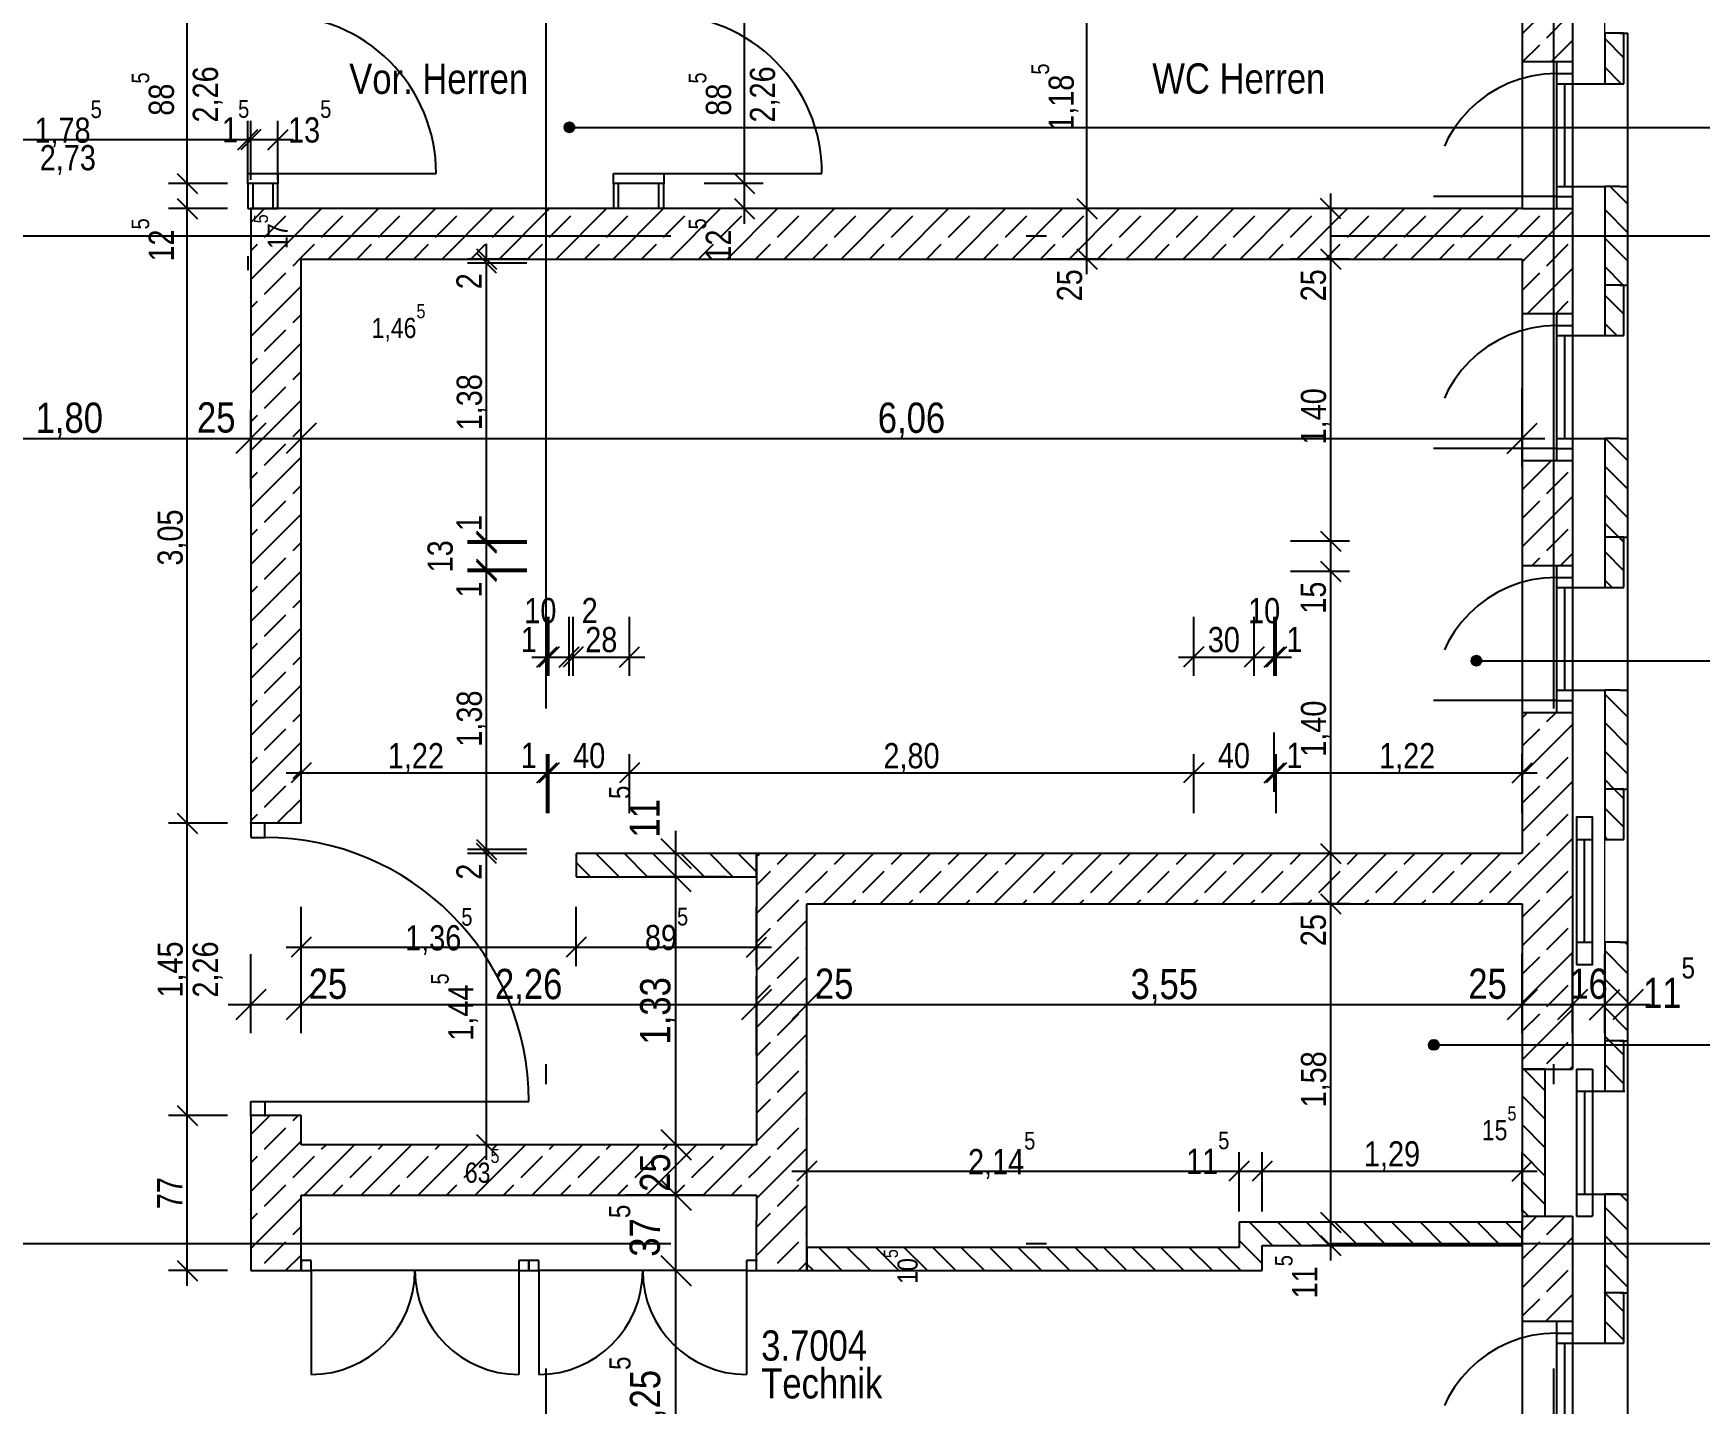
# Model space of a CAD drawing. Extents: x 0.1 to 69.2, y -3.1 to 71.7.
# Drawn here: x 47.27 to 55.54, y 18.23 to 25.03 of the extents above; entities that cross this region are included whole.
import ezdxf

# ---------------------------------------------------------------- set-up
doc = ezdxf.new("R2010")
doc.units = 0
doc.header["$MEASUREMENT"] = 0
for name, pattern in [('Punktlinie_ eng', [0.001764, 0, -0.001764]), ('Strichlinie oben', [0.0012, 0.0007, -0.0005]), ('Strichlinie_ kurz', [0.0023, 0.0015, -0.0008]), ('Strichpunktlinie', [0.006703, 0.003528, -0.001764, 0, -0.001411])]:
    doc.linetypes.add(name, pattern=pattern)
for name, color, linetype in [('A11 Achsen.A', 7, 'Continuous'), ('A27 Unterzug.TK', 7, 'Continuous'), ('A33 Beton Schnitt.TK', 7, 'Continuous'), ('A35 Mauer Schnitt.TK', 7, 'Continuous'), ('A35 Mauer Schnitt_Versatzstein.TK', 7, 'Continuous'), ('A43 Leichte Trennwand.NK', 7, 'Continuous'), ('A48 Fenster.TU', 7, 'Continuous'), ('A71 Bem100.TX', 7, 'Continuous'), ('A74 Raumstempel.TX', 7, 'Continuous')]:
    doc.layers.add(name, color=color, linetype=linetype)
doc.styles.add('ERSTELLTER_STIL_1', font='ARIALN.TTF')
pattern_1 = [(135, (-18.97232, -5.88776), (0.07071068, 0.07071068), [])]
pattern_2 = [(45, (-18.97232, -5.88776), (-0.14142136, 0.14142136), []), (45, (-19.04303, -5.81705), (-0.14142136, 0.14142136), [0.15, -0.05])]

msp = doc.modelspace()

# ---------------------------------------------------------------- hatches: boundary and pattern name
at = {"layer": 'A33 Beton Schnitt.TK', "linetype": 'Continuous', "ltscale": 1000}
h = msp.add_hatch(dxfattribs=at)
h.set_pattern_fill('BETON__STAHLBETON_0003', color=256, scale=100, style=0, pattern_type=2)
h.set_pattern_definition(pattern_2)
h.paths.add_polyline_path([(54.6566, 24.8945), (54.8266, 24.8945), (54.9066, 24.8945), (54.9066, 25.4145), (54.8266, 25.4145), (54.6566, 25.4145)], flags=0)
h = msp.add_hatch(dxfattribs=at)
h.set_pattern_fill('BETON__STAHLBETON_0003', color=256, scale=100, style=0, pattern_type=2)
h.set_pattern_definition(pattern_2)
h.paths.add_polyline_path([(48.5966, 23.9145), (48.3466, 24.1645), (48.3466, 21.1145), (48.4166, 21.1145), (48.5966, 21.1145)], flags=0)
h = msp.add_hatch(dxfattribs=at)
h.set_pattern_fill('BETON__STAHLBETON_0003', color=256, scale=100, style=0, pattern_type=2)
h.set_pattern_definition(pattern_2)
h.paths.add_polyline_path([(48.5966, 23.9145), (54.6566, 23.9145), (54.6566, 24.1645), (48.3466, 24.1645)], flags=0)
h = msp.add_hatch(dxfattribs=at)
h.set_pattern_fill('BETON__STAHLBETON_0003', color=256, scale=100, style=0, pattern_type=2)
h.set_pattern_definition(pattern_2)
h.paths.add_polyline_path([(54.6566, 23.6445), (54.8266, 23.6445), (54.9066, 23.6445), (54.9066, 24.1645), (54.8266, 24.1645), (54.6566, 24.1645)], flags=0)
h = msp.add_hatch(dxfattribs=at)
h.set_pattern_fill('BETON__STAHLBETON_0003', color=256, scale=100, style=0, pattern_type=2)
h.set_pattern_definition(pattern_2)
h.paths.add_polyline_path([(54.6566, 22.3945), (54.8266, 22.3945), (54.9066, 22.3945), (54.9066, 22.9145), (54.8266, 22.9145), (54.6566, 22.9145)], flags=0)
h = msp.add_hatch(dxfattribs=at)
h.set_pattern_fill('BETON__STAHLBETON_0003', color=256, scale=100, style=0, pattern_type=2)
h.set_pattern_definition(pattern_2)
h.paths.add_polyline_path([(54.6566, 21.6645), (54.6566, 19.8945), (54.9066, 19.8945), (54.9066, 21.6645), (54.8266, 21.6645)], flags=0)
h = msp.add_hatch(dxfattribs=at)
h.set_pattern_fill('BETON__STAHLBETON_0003', color=256, scale=100, style=0, pattern_type=2)
h.set_pattern_definition(pattern_2)
h.paths.add_polyline_path([(51.1066, 20.7145), (54.6566, 20.7145), (54.6566, 20.9645), (50.8566, 20.9645)], flags=0)
h = msp.add_hatch(dxfattribs=at)
h.set_pattern_fill('BETON__STAHLBETON_0003', color=256, scale=100, style=0, pattern_type=2)
h.set_pattern_definition(pattern_2)
h.paths.add_polyline_path([(50.8566, 20.9645), (50.8566, 19.1445), (51.1066, 18.8945), (51.1066, 20.7145)], flags=0)
h = msp.add_hatch(dxfattribs=at)
h.set_pattern_fill('MW_HLZ_0003', color=256, scale=100, style=0, pattern_type=2)
h.set_pattern_definition(pattern_1)
h.paths.add_polyline_path([(54.7716, 19.1645), (54.7716, 19.8945), (54.6566, 19.8945), (54.6566, 19.1645)], flags=0)
h = msp.add_hatch(dxfattribs=at)
h.set_pattern_fill('BETON__STAHLBETON_0003', color=256, scale=100, style=0, pattern_type=2)
h.set_pattern_definition(pattern_2)
h.paths.add_polyline_path([(48.3466, 18.8945), (48.5966, 19.1445), (48.5966, 19.6645), (48.4166, 19.6645), (48.3466, 19.6645)], flags=0)
h = msp.add_hatch(dxfattribs=at)
h.set_pattern_fill('BETON__STAHLBETON_0003', color=256, scale=100, style=0, pattern_type=2)
h.set_pattern_definition(pattern_2)
h.paths.add_polyline_path([(48.5966, 19.2695), (50.8566, 19.2695), (50.8566, 19.5195), (48.5966, 19.5195)], flags=0)
h = msp.add_hatch(dxfattribs=at)
h.set_pattern_fill('BETON__STAHLBETON_0003', color=256, scale=100, style=0, pattern_type=2)
h.set_pattern_definition(pattern_2)
h.paths.add_polyline_path([(48.3466, 18.8945), (48.5966, 18.8945), (48.5966, 18.9445), (48.5966, 19.1445)], flags=0)
h = msp.add_hatch(dxfattribs=at)
h.set_pattern_fill('BETON__STAHLBETON_0003', color=256, scale=100, style=0, pattern_type=2)
h.set_pattern_definition(pattern_2)
h.paths.add_polyline_path([(50.8566, 19.1445), (50.8566, 18.9445), (50.8566, 18.8945), (51.1066, 18.8945)], flags=0)
h = msp.add_hatch(dxfattribs=at)
h.set_pattern_fill('MW_HLZ_0003', color=256, scale=100, style=0, pattern_type=2)
h.set_pattern_definition(pattern_1)
h.paths.add_polyline_path([(54.6566, 19.1345), (53.2516, 19.1345), (53.2516, 19.0195), (54.6566, 19.0195)], flags=0)
h = msp.add_hatch(dxfattribs=at)
h.set_pattern_fill('BETON__STAHLBETON_0003', color=256, scale=100, style=0, pattern_type=2)
h.set_pattern_definition(pattern_2)
h.paths.add_polyline_path([(54.6566, 18.6445), (54.8266, 18.6445), (54.9066, 18.6445), (54.9066, 19.1645), (54.6566, 19.1645)], flags=0)
h = msp.add_hatch(dxfattribs=at)
h.set_pattern_fill('MW_HLZ_0003', color=256, scale=100, style=0, pattern_type=2)
h.set_pattern_definition(pattern_1)
h.paths.add_polyline_path([(53.2516, 19.0095), (51.1066, 19.0095), (51.1066, 18.8945), (53.3666, 18.8945)], flags=0)
h = msp.add_hatch(dxfattribs=at)
h.set_pattern_fill('MW_HLZ_0003', color=256, scale=100, style=0, pattern_type=2)
h.set_pattern_definition(pattern_1)
h.paths.add_polyline_path([(53.2516, 19.0195), (53.2516, 19.0095), (53.3666, 18.8945), (53.3666, 19.0195)], flags=0)
at = {"layer": 'A35 Mauer Schnitt.TK', "linetype": 'Continuous', "ltscale": 1000}
h = msp.add_hatch(dxfattribs=at)
h.set_pattern_fill('MW_HLZ_0003', color=256, scale=100, style=0, pattern_type=2)
h.set_pattern_definition(pattern_1)
h.paths.add_polyline_path([(55.1816, 24.2745), (55.0666, 24.2745), (55.0666, 23.7845), (55.1816, 23.7845)], flags=0)
h = msp.add_hatch(dxfattribs=at)
h.set_pattern_fill('MW_HLZ_0003', color=256, scale=100, style=0, pattern_type=2)
h.set_pattern_definition(pattern_1)
h.paths.add_polyline_path([(55.1816, 23.0245), (55.0666, 23.0245), (55.0666, 22.5345), (55.1816, 22.5345)], flags=0)
h = msp.add_hatch(dxfattribs=at)
h.set_pattern_fill('MW_HLZ_0003', color=256, scale=100, style=0, pattern_type=2)
h.set_pattern_definition(pattern_1)
h.paths.add_polyline_path([(55.1816, 21.7745), (55.0666, 21.7745), (55.0666, 21.2845), (55.1816, 21.2845)], flags=0)
h = msp.add_hatch(dxfattribs=at)
h.set_pattern_fill('MW_HLZ_0003', color=256, scale=100, style=0, pattern_type=2)
h.set_pattern_definition(pattern_1)
h.paths.add_polyline_path([(50.8566, 20.9645), (49.9616, 20.9645), (49.9616, 20.8495), (50.8566, 20.8495)], flags=0)
h = msp.add_hatch(dxfattribs=at)
h.set_pattern_fill('MW_HLZ_0003', color=256, scale=100, style=0, pattern_type=2)
h.set_pattern_definition(pattern_1)
h.paths.add_polyline_path([(55.1816, 20.5245), (55.0666, 20.5245), (55.0666, 20.0345), (55.1816, 20.0345)], flags=0)
h = msp.add_hatch(dxfattribs=at)
h.set_pattern_fill('MW_HLZ_0003', color=256, scale=100, style=0, pattern_type=2)
h.set_pattern_definition(pattern_1)
h.paths.add_polyline_path([(55.1816, 19.2745), (55.0666, 19.2745), (55.0666, 18.7845), (55.1816, 18.7845)], flags=0)
at = {"layer": 'A35 Mauer Schnitt_Versatzstein.TK', "linetype": 'Continuous', "ltscale": 1000}
h = msp.add_hatch(dxfattribs=at)
h.set_pattern_fill('MW_HLZ_0003', color=256, scale=100, style=0, pattern_type=2)
h.set_pattern_definition(pattern_1)
h.paths.add_polyline_path([(55.1616, 24.7845), (55.1616, 25.0345), (55.0666, 25.0345), (55.0666, 24.7845)], flags=0)
h = msp.add_hatch(dxfattribs=at)
h.set_pattern_fill('MW_HLZ_0003', color=256, scale=100, style=0, pattern_type=2)
h.set_pattern_definition(pattern_1)
h.paths.add_polyline_path([(55.1616, 23.5345), (55.1616, 23.7845), (55.0666, 23.7845), (55.0666, 23.5345)], flags=0)
h = msp.add_hatch(dxfattribs=at)
h.set_pattern_fill('MW_HLZ_0003', color=256, scale=100, style=0, pattern_type=2)
h.set_pattern_definition(pattern_1)
h.paths.add_polyline_path([(55.1616, 22.2845), (55.1616, 22.5345), (55.0666, 22.5345), (55.0666, 22.2845)], flags=0)
h = msp.add_hatch(dxfattribs=at)
h.set_pattern_fill('MW_HLZ_0003', color=256, scale=100, style=0, pattern_type=2)
h.set_pattern_definition(pattern_1)
h.paths.add_polyline_path([(55.1616, 21.0345), (55.1616, 21.2845), (55.0666, 21.2845), (55.0666, 21.0345)], flags=0)
h = msp.add_hatch(dxfattribs=at)
h.set_pattern_fill('MW_HLZ_0003', color=256, scale=100, style=0, pattern_type=2)
h.set_pattern_definition(pattern_1)
h.paths.add_polyline_path([(55.1616, 19.7845), (55.1616, 20.0345), (55.0666, 20.0345), (55.0666, 19.7845)], flags=0)
h = msp.add_hatch(dxfattribs=at)
h.set_pattern_fill('MW_HLZ_0003', color=256, scale=100, style=0, pattern_type=2)
h.set_pattern_definition(pattern_1)
h.paths.add_polyline_path([(55.1616, 18.5345), (55.1616, 18.7845), (55.0666, 18.7845), (55.0666, 18.5345)], flags=0)
at = {"layer": 'A74 Raumstempel.TX', "linetype": 'Continuous'}
for points in [[(49.953, 24.5679), (49.9511, 24.5775), (49.9457, 24.5856), (49.9376, 24.591), (49.928, 24.5929), (49.9184, 24.591), (49.9103, 24.5856), (49.9049, 24.5775), (49.903, 24.5679), (49.9049, 24.5583), (49.9103, 24.5502), (49.9184, 24.5448), (49.928, 24.5429), (49.9376, 24.5448), (49.9457, 24.5502), (49.9511, 24.5583)], [(54.4546, 21.9214), (54.4527, 21.931), (54.4473, 21.9391), (54.4392, 21.9445), (54.4296, 21.9464), (54.42, 21.9445), (54.4119, 21.9391), (54.4065, 21.931), (54.4046, 21.9214), (54.4065, 21.9119), (54.4119, 21.9038), (54.42, 21.8983), (54.4296, 21.8964), (54.4392, 21.8983), (54.4473, 21.9038), (54.4527, 21.9119)], [(54.2436, 20.0145), (54.2417, 20.0241), (54.2363, 20.0322), (54.2282, 20.0376), (54.2186, 20.0395), (54.2091, 20.0376), (54.201, 20.0322), (54.1956, 20.0241), (54.1936, 20.0145), (54.1956, 20.005), (54.201, 19.9969), (54.2091, 19.9914), (54.2186, 19.9895), (54.2282, 19.9914), (54.2363, 19.9969), (54.2417, 20.005)]]:
    msp.add_hatch(color=256, dxfattribs=at).paths.add_polyline_path(points, flags=0)

# ---------------------------------------------------------------- linework, layer by layer
at = {"layer": 'A11 Achsen.A', "linetype": 'Strichpunktlinie', "ltscale": 1000}
for p, q in [((49.8116, 66.0295), (49.8116, -2.3405)), ((54.8116, 66.0295), (54.8116, -2.3405)), ((19.6916, 24.0295), (61.1816, 24.0295)), ((19.6916, 19.0295), (61.1816, 19.0295))]:
    msp.add_line(p, q, dxfattribs=at)
at = {"layer": 'A27 Unterzug.TK', "linetype": 'Continuous', "ltscale": 1000}
for p, q in [((54.6566, 24.8945), (54.8266, 24.8945)), ((54.8266, 24.8945), (54.9066, 24.8945)), ((48.3566, 24.2895), (48.3316, 24.2895)), ((48.4566, 24.2895), (48.3566, 24.2895)), ((48.4816, 24.2895), (48.4566, 24.2895)), ((50.1716, 24.2895), (50.1466, 24.2895)), ((50.3716, 24.2895), (50.1716, 24.2895)), ((50.3966, 24.2895), (50.3716, 24.2895)), ((54.6566, 24.1645), (54.8266, 24.1645)), ((54.8266, 24.1645), (54.9066, 24.1645)), ((48.3316, 23.9295), (48.3316, 23.8595)), ((54.6566, 23.6445), (54.8266, 23.6445)), ((54.8266, 23.6445), (54.9066, 23.6445)), ((54.6566, 22.9145), (54.8266, 22.9145)), ((54.8266, 22.9145), (54.9066, 22.9145)), ((54.6566, 22.3945), (54.8266, 22.3945)), ((54.8266, 22.3945), (54.9066, 22.3945)), ((54.6566, 21.6645), (54.8266, 21.6645)), ((54.8266, 21.6645), (54.9066, 21.6645)), ((48.4166, 21.1145), (48.3466, 21.1145)), ((48.5966, 21.1145), (48.4166, 21.1145)), ((54.6566, 19.8945), (54.9066, 19.8945)), ((48.4166, 19.6645), (48.3466, 19.6645)), ((48.5966, 19.6645), (48.4166, 19.6645)), ((48.5966, 18.9445), (48.5966, 19.1445)), ((50.8566, 18.9445), (50.8566, 19.1445)), ((54.6566, 19.1645), (54.9066, 19.1645)), ((48.5966, 18.8945), (48.5966, 18.9445)), ((50.8566, 18.8945), (50.8566, 18.9445)), ((54.6566, 18.6445), (54.8266, 18.6445)), ((54.8266, 18.6445), (54.9066, 18.6445))]:
    msp.add_line(p, q, dxfattribs=at)
at = {"layer": 'A33 Beton Schnitt.TK', "linetype": 'Continuous', "ltscale": 1000}
for p, q in [((54.9066, 25.4145), (54.9066, 24.8945)), ((54.6566, 24.8945), (54.6566, 24.1645)), ((54.8266, 24.8945), (54.9066, 24.8945)), ((54.8266, 24.8945), (54.9066, 24.8945)), ((54.8266, 24.8945), (54.8266, 24.1645)), ((54.8266, 24.8945), (54.9066, 24.8945)), ((54.9066, 24.8945), (54.9066, 24.1645)), ((54.8266, 24.7845), (54.9066, 24.7845)), ((54.8666, 24.7845), (54.8666, 24.2745)), ((54.9066, 24.7845), (55.0666, 24.7845)), ((54.8266, 24.2745), (54.9066, 24.2745)), ((54.9066, 24.2745), (55.0666, 24.2745)), ((54.8266, 24.1645), (54.9066, 24.1645)), ((54.8266, 24.1645), (54.9066, 24.1645)), ((54.8266, 24.1645), (54.9066, 24.1645)), ((54.9066, 24.1645), (54.9066, 23.6445)), ((54.6566, 23.6445), (54.6566, 22.9145)), ((54.8266, 23.6445), (54.9066, 23.6445)), ((54.8266, 23.6445), (54.9066, 23.6445)), ((54.8266, 23.6445), (54.8266, 22.9145)), ((54.8266, 23.6445), (54.9066, 23.6445)), ((54.9066, 23.6445), (54.9066, 22.9145)), ((54.8266, 23.5345), (54.9066, 23.5345)), ((54.8666, 23.5345), (54.8666, 23.0245)), ((54.9066, 23.5345), (55.0666, 23.5345)), ((54.8266, 23.0245), (54.9066, 23.0245)), ((54.9066, 23.0245), (55.0666, 23.0245)), ((54.8266, 22.9145), (54.9066, 22.9145)), ((54.8266, 22.9145), (54.9066, 22.9145)), ((54.8266, 22.9145), (54.9066, 22.9145)), ((54.9066, 22.9145), (54.9066, 22.3945)), ((54.6566, 22.3945), (54.6566, 21.6645)), ((54.8266, 22.3945), (54.9066, 22.3945)), ((54.8266, 22.3945), (54.9066, 22.3945)), ((54.8266, 22.3945), (54.8266, 21.6645)), ((54.8266, 22.3945), (54.9066, 22.3945)), ((54.9066, 22.3945), (54.9066, 21.6645)), ((54.8266, 22.2845), (54.9066, 22.2845)), ((54.8666, 22.2845), (54.8666, 21.7745)), ((54.9066, 22.2845), (55.0666, 22.2845)), ((54.8266, 21.7745), (54.9066, 21.7745)), ((54.9066, 21.7745), (55.0666, 21.7745)), ((54.8266, 21.6645), (54.9066, 21.6645)), ((54.8266, 21.6645), (54.9066, 21.6645)), ((54.8266, 21.6645), (54.9066, 21.6645)), ((54.9066, 21.6645), (54.9066, 19.8945)), ((48.3466, 21.1145), (48.3466, 21.0445)), ((48.4166, 21.1145), (48.3466, 21.1145)), ((48.4166, 21.1145), (48.3466, 21.1145)), ((48.4166, 21.0445), (48.4166, 21.1145)), ((48.3466, 21.0445), (48.4166, 21.0445)), ((54.6566, 19.8945), (54.6566, 19.1645)), ((54.9266, 19.8945), (55.0066, 19.8945)), ((54.9266, 19.8945), (55.0066, 19.8945)), ((54.9266, 19.8945), (54.9266, 19.1645)), ((55.0066, 19.8945), (55.0066, 19.1645)), ((54.9266, 19.7845), (55.0066, 19.7845)), ((54.9666, 19.7845), (54.9666, 19.2745)), ((55.0066, 19.7845), (55.1666, 19.7845)), ((48.3466, 19.6645), (48.3466, 19.7345)), ((48.3466, 19.7345), (48.4166, 19.7345)), ((48.4166, 19.7345), (49.7266, 19.7345)), ((48.4166, 19.7345), (48.4166, 19.6645)), ((48.4166, 19.6645), (48.3466, 19.6645)), ((48.4166, 19.6645), (48.3466, 19.6645)), ((54.9266, 19.2745), (55.0066, 19.2745)), ((55.0066, 19.2745), (55.1666, 19.2745)), ((54.9066, 19.1645), (54.9066, 18.6445)), ((54.9266, 19.1645), (55.0066, 19.1645)), ((54.9266, 19.1645), (55.0066, 19.1645)), ((48.5966, 18.8945), (48.5966, 18.9445)), ((49.7266, 18.8945), (49.7266, 18.9445)), ((49.7266, 18.8945), (49.7266, 18.9445)), ((50.8566, 18.8945), (50.8566, 18.9445)), ((49.6766, 18.8945), (48.6466, 18.8945)), ((50.8066, 18.8945), (49.7766, 18.8945)), ((54.6566, 18.6445), (54.6566, 17.9145)), ((54.8266, 18.6445), (54.9066, 18.6445)), ((54.8266, 18.6445), (54.9066, 18.6445)), ((54.8266, 18.6445), (54.8266, 17.9145)), ((54.8266, 18.6445), (54.9066, 18.6445)), ((54.9066, 18.6445), (54.9066, 17.9145)), ((54.8266, 18.5345), (54.9066, 18.5345)), ((54.8666, 18.5345), (54.8666, 18.0245)), ((54.9066, 18.5345), (55.0666, 18.5345))]:
    msp.add_line(p, q, dxfattribs=at)
at = {"layer": 'A33 Beton Schnitt.TK', "linetype": 'Strichlinie_ kurz', "ltscale": 1000}
for p, q in [((48.6466, 18.9445), (48.5966, 18.9445)), ((48.5966, 18.9445), (48.5966, 18.8945)), ((48.6466, 18.8945), (48.6466, 18.9445)), ((49.7266, 18.9445), (49.6766, 18.9445)), ((49.6766, 18.9445), (49.6766, 18.8945)), ((49.7266, 18.8945), (49.7266, 18.9445)), ((49.7766, 18.9445), (49.7266, 18.9445)), ((49.7266, 18.9445), (49.7266, 18.8945)), ((49.7766, 18.8945), (49.7766, 18.9445)), ((50.8566, 18.9445), (50.8066, 18.9445)), ((50.8066, 18.9445), (50.8066, 18.8945)), ((50.8566, 18.8945), (50.8566, 18.9445)), ((48.5966, 18.8945), (48.6466, 18.8945)), ((48.6466, 18.8945), (48.6466, 18.3795)), ((49.6766, 18.8945), (49.7266, 18.8945)), ((49.6766, 18.8945), (49.6766, 18.3795)), ((49.7266, 18.8945), (49.7766, 18.8945)), ((49.7766, 18.8945), (49.7766, 18.3795)), ((50.8066, 18.8945), (50.8566, 18.8945)), ((50.8066, 18.8945), (50.8066, 18.3795))]:
    msp.add_line(p, q, dxfattribs=at)
at = {"layer": 'A33 Beton Schnitt.TK', "linetype": 'Continuous', "ltscale": 1000, "flags": 128}
for points in [[(54.6566, 25.4145), (54.6566, 24.8945)], [(48.3466, 24.1645), (48.3466, 21.1145)], [(54.6566, 24.1645), (48.3466, 24.1645)], [(48.5966, 21.1145), (48.5966, 23.9145)], [(48.5966, 23.9145), (54.6566, 23.9145)], [(54.6566, 23.9145), (54.6566, 23.6445)], [(54.6566, 22.9145), (54.6566, 22.3945)], [(54.6566, 21.6645), (54.6566, 20.9645)], [(54.6566, 20.9645), (50.8566, 20.9645)], [(50.8566, 20.9645), (50.8566, 19.5195)], [(51.1066, 20.7145), (54.6566, 20.7145)], [(51.1066, 18.8945), (51.1066, 20.7145)], [(54.6566, 20.7145), (54.6566, 19.8945)], [(54.7716, 19.8945), (54.6566, 19.8945)], [(54.6566, 19.8945), (54.6566, 19.1645)], [(54.7716, 19.1645), (54.7716, 19.8945)], [(48.3466, 19.6645), (48.3466, 18.8945)], [(48.5966, 19.5195), (48.5966, 19.6645)], [(50.8566, 19.5195), (48.5966, 19.5195)], [(48.5966, 19.1445), (48.5966, 19.2695)], [(48.5966, 19.2695), (50.8566, 19.2695)], [(50.8566, 19.2695), (50.8566, 19.1445)], [(54.6566, 19.1345), (53.2516, 19.1345)], [(53.2516, 19.1345), (53.2516, 19.0195)], [(54.6566, 19.1645), (54.7716, 19.1645)], [(54.6566, 19.1645), (54.6566, 18.6445)], [(54.6566, 19.0195), (54.6566, 19.1345)], [(53.2516, 19.0095), (51.1066, 19.0095)], [(51.1066, 19.0095), (51.1066, 18.8945)], [(53.2516, 19.0195), (53.2516, 19.0095)], [(53.3666, 19.0195), (54.6566, 19.0195)], [(53.3666, 18.8945), (53.3666, 19.0195)], [(48.3466, 18.8945), (48.5966, 18.8945)], [(50.8566, 18.8945), (51.1066, 18.8945)], [(51.1066, 18.8945), (53.3666, 18.8945)]]:
    msp.add_lwpolyline(points, dxfattribs=at)
at = {"layer": 'A33 Beton Schnitt.TK', "linetype": 'Continuous', "lineweight": 0, "ltscale": 1000, "flags": 128}
for points in [[(55.0666, 24.8945), (55.0666, 25.4145)], [(55.0666, 23.6445), (55.0666, 24.1645)], [(55.0666, 22.3945), (55.0666, 22.9145)], [(55.0666, 19.8945), (55.0666, 21.6645)], [(55.0666, 18.6445), (55.0666, 19.1645)]]:
    msp.add_lwpolyline(points, dxfattribs=at)
at = {"layer": 'A33 Beton Schnitt.TK', "linetype": 'Continuous', "ltscale": 1000}
msp.add_arc((48.4166, 19.7345), 1.31, 0, 90, dxfattribs=at)
at = {"layer": 'A33 Beton Schnitt.TK', "linetype": 'Strichlinie_ kurz', "ltscale": 1000}
for centre, start, end in [((48.6466, 18.8945), 270, 0), ((49.6766, 18.8945), 180, 270), ((49.7766, 18.8945), 270, 0), ((50.8066, 18.8945), 180, 270)]:
    msp.add_arc(centre, 0.515, start, end, dxfattribs=at)
at = {"layer": 'A33 Beton Schnitt.TK', "linetype": 'Continuous', "ltscale": 1000}
for p in [(48.3466, 21.1145), (48.4166, 21.1145), (48.3466, 19.6645), (48.4166, 19.6645)]:
    msp.add_point(p, dxfattribs=at)
at = {"layer": 'A33 Beton Schnitt.TK', "linetype": 'Strichlinie_ kurz', "ltscale": 1000}
for p in [(48.5966, 18.9445), (49.7266, 18.9445), (49.7266, 18.9445), (50.8566, 18.9445), (48.5966, 18.8945), (49.7266, 18.8945), (49.7266, 18.8945), (50.8566, 18.8945)]:
    msp.add_point(p, dxfattribs=at)
at = {"layer": 'A35 Mauer Schnitt.TK', "linetype": 'Continuous', "ltscale": 1000}
for p, q in [((55.1416, 25.0345), (55.0666, 25.0345)), ((55.1416, 25.0345), (55.1816, 25.0345)), ((55.1816, 24.2745), (55.1816, 25.0345)), ((55.1416, 24.2745), (55.0666, 24.2745)), ((55.1416, 24.2745), (55.1816, 24.2745)), ((55.1416, 23.7845), (55.0666, 23.7845)), ((55.1416, 23.7845), (55.1816, 23.7845)), ((55.1816, 23.0245), (55.1816, 23.7845)), ((55.1416, 23.0245), (55.0666, 23.0245)), ((55.1416, 23.0245), (55.1816, 23.0245)), ((55.1416, 22.5345), (55.0666, 22.5345)), ((55.1416, 22.5345), (55.1816, 22.5345)), ((55.1816, 21.7745), (55.1816, 22.5345)), ((55.1416, 21.7745), (55.0666, 21.7745)), ((55.1416, 21.7745), (55.1816, 21.7745)), ((55.1416, 21.2845), (55.0666, 21.2845)), ((55.1416, 21.2845), (55.1816, 21.2845)), ((55.1816, 20.5245), (55.1816, 21.2845)), ((55.1416, 20.5245), (55.0666, 20.5245)), ((55.1416, 20.5245), (55.1816, 20.5245)), ((55.1416, 20.0345), (55.0666, 20.0345)), ((55.1416, 20.0345), (55.1816, 20.0345)), ((55.1816, 19.2745), (55.1816, 20.0345)), ((55.1416, 19.2745), (55.0666, 19.2745)), ((55.1416, 19.2745), (55.1816, 19.2745)), ((55.1416, 18.7845), (55.0666, 18.7845)), ((55.1416, 18.7845), (55.1816, 18.7845)), ((55.1816, 18.0245), (55.1816, 18.7845))]:
    msp.add_line(p, q, dxfattribs=at)
at = {"layer": 'A35 Mauer Schnitt.TK', "linetype": 'Continuous', "ltscale": 1000, "flags": 128}
for points in [[(55.0666, 24.2745), (55.0666, 23.7845)], [(55.1816, 23.7845), (55.1816, 24.2745)], [(55.0666, 23.0245), (55.0666, 22.5345)], [(55.1816, 22.5345), (55.1816, 23.0245)], [(55.0666, 21.7745), (55.0666, 21.2845)], [(55.1816, 21.2845), (55.1816, 21.7745)], [(50.8566, 20.9645), (49.9616, 20.9645)], [(49.9616, 20.9645), (49.9616, 20.8495)], [(50.8566, 20.8495), (50.8566, 20.9645)], [(49.9616, 20.8495), (50.8566, 20.8495)], [(55.0666, 20.5245), (55.0666, 20.0345)], [(55.1816, 20.0345), (55.1816, 20.5245)], [(55.0666, 19.2745), (55.0666, 18.7845)], [(55.1816, 18.7845), (55.1816, 19.2745)]]:
    msp.add_lwpolyline(points, dxfattribs=at)
at = {"layer": 'A35 Mauer Schnitt.TK', "linetype": 'Punktlinie_ eng', "ltscale": 1000, "flags": 128}
for points in [[(50.8566, 20.9645), (49.9616, 20.9645)], [(49.9616, 20.9645), (49.9616, 20.8495)], [(50.8566, 20.8495), (50.8566, 20.9645)], [(49.9616, 20.8495), (50.8566, 20.8495)]]:
    msp.add_lwpolyline(points, dxfattribs=at)
at = {"layer": 'A35 Mauer Schnitt_Versatzstein.TK', "linetype": 'Continuous', "ltscale": 1000, "flags": 128}
for points in [[(55.1616, 25.0345), (55.0666, 25.0345)], [(55.0666, 25.0345), (55.0666, 24.7845)], [(55.1616, 24.7845), (55.1616, 25.0345)], [(55.0666, 24.7845), (55.1616, 24.7845)], [(55.1616, 23.7845), (55.0666, 23.7845)], [(55.0666, 23.7845), (55.0666, 23.5345)], [(55.1616, 23.5345), (55.1616, 23.7845)], [(55.0666, 23.5345), (55.1616, 23.5345)], [(55.1616, 22.5345), (55.0666, 22.5345)], [(55.0666, 22.5345), (55.0666, 22.2845)], [(55.1616, 22.2845), (55.1616, 22.5345)], [(55.0666, 22.2845), (55.1616, 22.2845)], [(55.1616, 21.2845), (55.0666, 21.2845)], [(55.0666, 21.2845), (55.0666, 21.0345)], [(55.1616, 21.0345), (55.1616, 21.2845)], [(55.0666, 21.0345), (55.1616, 21.0345)], [(55.1616, 20.0345), (55.0666, 20.0345)], [(55.0666, 20.0345), (55.0666, 19.7845)], [(55.1616, 19.7845), (55.1616, 20.0345)], [(55.0666, 19.7845), (55.1616, 19.7845)], [(55.1616, 18.7845), (55.0666, 18.7845)], [(55.0666, 18.7845), (55.0666, 18.5345)], [(55.1616, 18.5345), (55.1616, 18.7845)], [(55.0666, 18.5345), (55.1616, 18.5345)]]:
    msp.add_lwpolyline(points, dxfattribs=at)
at = {"layer": 'A43 Leichte Trennwand.NK', "linetype": 'Continuous', "ltscale": 1000}
for p, q in [((48.3316, 24.2895), (48.3316, 24.3395)), ((48.3316, 24.3395), (48.4816, 24.3395)), ((48.4816, 24.3395), (49.2666, 24.3395)), ((48.4816, 24.3395), (48.4816, 24.2895)), ((50.1466, 24.2895), (50.1466, 24.3395)), ((50.1466, 24.3395), (50.3966, 24.3395)), ((50.3966, 24.3395), (51.1816, 24.3395)), ((50.3966, 24.3395), (50.3966, 24.2895)), ((48.4816, 24.2895), (48.3316, 24.2895)), ((48.3566, 24.2895), (48.3316, 24.2895)), ((48.3566, 24.2895), (48.3566, 24.1645)), ((48.4566, 24.2895), (48.3566, 24.2895)), ((48.4566, 24.2895), (48.4566, 24.1645)), ((48.4816, 24.2895), (48.4566, 24.2895)), ((50.3966, 24.2895), (50.1466, 24.2895)), ((50.1716, 24.2895), (50.1466, 24.2895)), ((50.1716, 24.1645), (50.1716, 24.2895)), ((50.3716, 24.2895), (50.1716, 24.2895)), ((50.3716, 24.1645), (50.3716, 24.2895)), ((50.3966, 24.2895), (50.3716, 24.2895))]:
    msp.add_line(p, q, dxfattribs=at)
at = {"layer": 'A43 Leichte Trennwand.NK', "linetype": 'Continuous', "ltscale": 1000, "flags": 128}
for points in [[(48.3316, 24.2895), (48.3316, 24.1645)], [(48.4816, 24.1645), (48.4816, 24.2895)], [(50.1466, 24.2895), (50.1466, 24.1645)], [(50.3966, 24.1645), (50.3966, 24.2895)], [(48.3316, 24.1645), (48.4816, 24.1645)], [(50.1716, 24.1645), (50.1466, 24.1645)], [(50.3716, 24.1645), (50.1716, 24.1645)], [(50.3966, 24.1645), (50.3716, 24.1645)]]:
    msp.add_lwpolyline(points, dxfattribs=at)
at = {"layer": 'A43 Leichte Trennwand.NK', "linetype": 'Continuous', "ltscale": 1000}
for centre, start, end in [((48.4816, 24.3395), 0.00015, 90.00015), ((50.3966, 24.3395), 0, 90)]:
    msp.add_arc(centre, 0.785, start, end, dxfattribs=at)
for p in [(48.3316, 24.2895), (48.4816, 24.2895), (50.1466, 24.2895), (50.3966, 24.2895)]:
    msp.add_point(p, dxfattribs=at)
at = {"layer": 'A48 Fenster.TU', "linetype": 'Continuous', "ltscale": 1000}
for p, q in [((54.8266, 24.8345), (54.9066, 24.8345)), ((54.8266, 24.2245), (54.9066, 24.2245)), ((54.8266, 23.5845), (54.9066, 23.5845)), ((54.8266, 22.9745), (54.9066, 22.9745)), ((54.8266, 22.3345), (54.9066, 22.3345)), ((54.8266, 21.7245), (54.9066, 21.7245)), ((54.9266, 21.0345), (55.0066, 21.0345)), ((54.9666, 20.5245), (54.9666, 21.0345)), ((54.9266, 20.5245), (55.0066, 20.5245)), ((54.8266, 18.5845), (54.9066, 18.5845))]:
    msp.add_line(p, q, dxfattribs=at)
at = {"layer": 'A48 Fenster.TU', "linetype": 'Strichlinie oben', "ltscale": 1000}
for p, q in [((54.8266, 24.2245), (54.2166, 24.2245)), ((54.8266, 22.9745), (54.2166, 22.9745)), ((54.8266, 21.7245), (54.2166, 21.7245))]:
    msp.add_line(p, q, dxfattribs=at)
at = {"layer": 'A48 Fenster.TU', "linetype": 'Continuous', "ltscale": 1000, "flags": 128}
msp.add_lwpolyline([(54.9266, 20.4145), (55.0066, 20.4145), (55.0066, 21.1445), (54.9266, 21.1445)], close=True, dxfattribs=at)
at = {"layer": 'A48 Fenster.TU', "linetype": 'Strichlinie oben', "ltscale": 1000}
for centre in [(54.8266, 24.2245), (54.8266, 22.9745), (54.8266, 21.7245), (54.8266, 17.9745)]:
    msp.add_arc(centre, 0.61, 90, 180, dxfattribs=at)
at = {"layer": 'A71 Bem100.TX', "linetype": 'Continuous', "ltscale": 1000}
for p, q in [((52.4966, 24.1645), (52.4966, 25.3495)), ((48.0316, 24.2895), (48.0316, 25.1745)), ((50.7966, 24.2895), (50.7966, 25.1745)), ((48.3316, 24.307), (48.3316, 24.6007)), ((48.3466, 24.307), (48.3466, 24.6007)), ((48.4816, 24.307), (48.4816, 24.6007)), ((46.5466, 24.507), (48.3316, 24.507)), ((48.2816, 24.457), (48.3816, 24.557)), ((48.3966, 24.557), (48.2966, 24.457)), ((48.3316, 24.507), (48.3466, 24.507)), ((48.3466, 24.507), (48.4816, 24.507)), ((48.4316, 24.457), (48.5316, 24.557)), ((48.4816, 24.507), (48.5566, 24.507)), ((47.9816, 24.3395), (48.0816, 24.2395)), ((50.7466, 24.3395), (50.8466, 24.2395)), ((48.2316, 24.2895), (47.9379, 24.2895)), ((48.0316, 24.1645), (48.0316, 24.2895)), ((50.8904, 24.2895), (50.5966, 24.2895)), ((50.7966, 24.1645), (50.7966, 24.2895)), ((53.7066, 24.1645), (53.7066, 24.2395)), ((48.2316, 24.1645), (47.9379, 24.1645)), ((47.9816, 24.2145), (48.0816, 24.1145)), ((48.0316, 21.1145), (48.0316, 24.1645)), ((50.8904, 24.1645), (50.5966, 24.1645)), ((50.7466, 24.2145), (50.8466, 24.1145)), ((50.7966, 24.0895), (50.7966, 24.1645)), ((52.5904, 24.1645), (52.2966, 24.1645)), ((52.4466, 24.2145), (52.5466, 24.1145)), ((52.4966, 23.9145), (52.4966, 24.1645)), ((53.8004, 24.1645), (53.5066, 24.1645)), ((53.7566, 24.1145), (53.6566, 24.2145)), ((53.7066, 23.9145), (53.7066, 24.1645)), ((49.5166, 23.9145), (49.5166, 23.9895)), ((49.7166, 23.9145), (49.4229, 23.9145)), ((49.4666, 23.9645), (49.5666, 23.8645)), ((49.5666, 23.8445), (49.4666, 23.9445)), ((49.5166, 23.8945), (49.5166, 23.9145)), ((52.5904, 23.9145), (52.2966, 23.9145)), ((52.4466, 23.9645), (52.5466, 23.8645)), ((52.4966, 23.8395), (52.4966, 23.9145)), ((53.8004, 23.9145), (53.5066, 23.9145)), ((53.6566, 23.9645), (53.7566, 23.8645)), ((53.7066, 22.5145), (53.7066, 23.9145)), ((49.7166, 23.8945), (49.4229, 23.8945)), ((49.5166, 22.5145), (49.5166, 23.8945)), ((54.6566, 22.8838), (54.6566, 23.2745)), ((48.3466, 22.7745), (48.3466, 23.1651)), ((48.5966, 22.7745), (48.5966, 23.1651)), ((48.4216, 23.0995), (48.2716, 22.9495)), ((48.6716, 23.0995), (48.5216, 22.9495)), ((54.5816, 22.9495), (54.7316, 23.0995)), ((46.5466, 23.0245), (48.3466, 23.0245)), ((48.3466, 23.0245), (48.5966, 23.0245)), ((48.5966, 23.0245), (54.6566, 23.0245)), ((54.6566, 23.0245), (54.7691, 23.0245)), ((49.7166, 22.5145), (49.4229, 22.5145)), ((49.7166, 22.5045), (49.4229, 22.5045)), ((49.4666, 22.5645), (49.5666, 22.4645)), ((49.5666, 22.4545), (49.4666, 22.5545)), ((49.5166, 22.5045), (49.5166, 22.5145)), ((49.5166, 22.3745), (49.5166, 22.5045)), ((53.8004, 22.5145), (53.5066, 22.5145)), ((53.6566, 22.5645), (53.7566, 22.4645)), ((53.7066, 22.3645), (53.7066, 22.5145)), ((49.4666, 22.4245), (49.5666, 22.3245)), ((49.5666, 22.3145), (49.4666, 22.4145)), ((53.6566, 22.4145), (53.7566, 22.3145)), ((49.7166, 22.3745), (49.4229, 22.3745)), ((49.7166, 22.3645), (49.4229, 22.3645)), ((49.5166, 22.3645), (49.5166, 22.3745)), ((49.5166, 20.9845), (49.5166, 22.3645)), ((53.8004, 22.3645), (53.5066, 22.3645)), ((53.7066, 20.9645), (53.7066, 22.3645)), ((49.8166, 21.8457), (49.8166, 22.1395)), ((49.8266, 21.8457), (49.8266, 22.1395)), ((49.9266, 21.8457), (49.9266, 22.1395)), ((49.9466, 21.8457), (49.9466, 22.1395)), ((50.2266, 21.8457), (50.2266, 22.1395)), ((53.0266, 21.8457), (53.0266, 22.1395)), ((53.3266, 21.8457), (53.3266, 22.1395)), ((53.4266, 21.8457), (53.4266, 22.1395)), ((53.4366, 21.8457), (53.4366, 22.1395)), ((49.7416, 21.9395), (49.8166, 21.9395)), ((49.7666, 21.8895), (49.8666, 21.9895)), ((49.8766, 21.9895), (49.7766, 21.8895)), ((49.8166, 21.9395), (49.8266, 21.9395)), ((49.8266, 21.9395), (49.9266, 21.9395)), ((49.8766, 21.8895), (49.9766, 21.9895)), ((49.9966, 21.9895), (49.8966, 21.8895)), ((49.9266, 21.9395), (49.9466, 21.9395)), ((49.9466, 21.9395), (50.2266, 21.9395)), ((50.1766, 21.8895), (50.2766, 21.9895)), ((50.2266, 21.9395), (50.3016, 21.9395)), ((52.9516, 21.9395), (53.0266, 21.9395)), ((53.0766, 21.9895), (52.9766, 21.8895)), ((53.0266, 21.9395), (53.3266, 21.9395)), ((53.3766, 21.9895), (53.2766, 21.8895)), ((53.3266, 21.9395), (53.4266, 21.9395)), ((53.3766, 21.8895), (53.4766, 21.9895)), ((53.4866, 21.9895), (53.3866, 21.8895)), ((53.4266, 21.9395), (53.4366, 21.9395)), ((53.4366, 21.9395), (53.5116, 21.9395)), ((48.5966, 21.2707), (48.5966, 21.5645)), ((53.4266, 21.2707), (53.4266, 21.5645)), ((49.8166, 21.1645), (49.8166, 21.4582)), ((49.8266, 21.1645), (49.8266, 21.4582)), ((50.2266, 21.1645), (50.2266, 21.4582)), ((53.0266, 21.1645), (53.0266, 21.4582)), ((53.4366, 21.1645), (53.4366, 21.4582)), ((54.6566, 21.1645), (54.6566, 21.4582)), ((48.5216, 21.3645), (48.5966, 21.3645)), ((48.6466, 21.4145), (48.5466, 21.3145)), ((48.5966, 21.3645), (49.8166, 21.3645)), ((49.7666, 21.3145), (49.8666, 21.4145)), ((49.8766, 21.4145), (49.7766, 21.3145)), ((49.8166, 21.3645), (49.8266, 21.3645)), ((49.8266, 21.3645), (50.2266, 21.3645)), ((50.2766, 21.4145), (50.1766, 21.3145)), ((50.2266, 21.3645), (53.0266, 21.3645)), ((53.0766, 21.4145), (52.9766, 21.3145)), ((53.0266, 21.3645), (53.4266, 21.3645)), ((53.3766, 21.3145), (53.4766, 21.4145)), ((53.4866, 21.4145), (53.3866, 21.3145)), ((53.4266, 21.3645), (53.4366, 21.3645)), ((53.4366, 21.3645), (54.6566, 21.3645)), ((54.6066, 21.3145), (54.7066, 21.4145)), ((54.6566, 21.3645), (54.7316, 21.3645)), ((48.2316, 21.1145), (47.9379, 21.1145)), ((47.9816, 21.1645), (48.0816, 21.0645)), ((48.0316, 19.6645), (48.0316, 21.1145)), ((49.4666, 21.0345), (49.5666, 20.9345)), ((49.5666, 20.9145), (49.4666, 21.0145)), ((50.3816, 21.0395), (50.5316, 20.8895)), ((50.4566, 20.9645), (50.4566, 21.077)), ((53.6566, 21.0145), (53.7566, 20.9145)), ((49.7166, 20.9845), (49.4229, 20.9845)), ((49.7166, 20.9645), (49.4229, 20.9645)), ((49.5166, 20.9645), (49.5166, 20.9845)), ((49.5166, 19.5195), (49.5166, 20.9645)), ((50.7066, 20.9645), (50.316, 20.9645)), ((50.5316, 20.7745), (50.3816, 20.9245)), ((50.4566, 20.8495), (50.4566, 20.9645)), ((53.8004, 20.9645), (53.5066, 20.9645)), ((53.7066, 20.7145), (53.7066, 20.9645)), ((50.7066, 20.8495), (50.316, 20.8495)), ((50.4566, 19.5195), (50.4566, 20.8495)), ((53.6566, 20.7645), (53.7566, 20.6645)), ((48.5966, 20.4057), (48.5966, 20.6995)), ((49.9616, 20.4057), (49.9616, 20.6995)), ((50.8566, 20.4057), (50.8566, 20.6995)), ((53.8004, 20.7145), (53.5066, 20.7145)), ((53.7066, 19.1345), (53.7066, 20.7145)), ((48.6466, 20.5495), (48.5466, 20.4495)), ((50.0116, 20.5495), (49.9116, 20.4495)), ((50.8066, 20.4495), (50.9066, 20.5495)), ((48.3466, 20.0738), (48.3466, 20.4645)), ((48.5216, 20.4995), (48.5966, 20.4995)), ((48.5966, 20.4995), (49.9616, 20.4995)), ((48.5966, 20.0738), (48.5966, 20.4645)), ((49.9616, 20.4995), (50.8566, 20.4995)), ((50.8566, 20.4995), (50.9316, 20.4995)), ((54.6566, 20.0738), (54.6566, 20.4645)), ((54.9066, 20.0738), (54.9066, 20.4645)), ((55.0666, 20.0738), (55.0666, 20.4645)), ((55.1816, 20.0738), (55.1816, 20.4645)), ((50.8566, 19.9645), (50.8566, 20.3551)), ((51.1066, 19.9645), (51.1066, 20.3551)), ((48.4216, 20.2895), (48.2716, 20.1395)), ((48.6716, 20.2895), (48.5216, 20.1395)), ((50.9316, 20.2895), (50.7816, 20.1395)), ((51.1816, 20.2895), (51.0316, 20.1395)), ((54.7316, 20.2895), (54.5816, 20.1395)), ((54.9816, 20.2895), (54.8316, 20.1395)), ((54.9916, 20.1395), (55.1416, 20.2895)), ((55.2566, 20.2895), (55.1066, 20.1395)), ((48.2341, 20.2145), (48.3466, 20.2145)), ((48.3466, 20.2145), (48.5966, 20.2145)), ((48.5966, 20.2145), (50.8566, 20.2145)), ((50.8566, 20.2145), (51.1066, 20.2145)), ((51.1066, 20.2145), (54.6566, 20.2145)), ((54.6566, 20.2145), (54.9066, 20.2145)), ((54.9066, 20.2145), (55.0666, 20.2145)), ((55.0666, 20.2145), (55.1816, 20.2145)), ((55.1816, 20.2145), (55.2941, 20.2145)), ((47.9816, 19.7145), (48.0816, 19.6145)), ((48.2316, 19.6645), (47.9379, 19.6645)), ((48.0316, 18.8945), (48.0316, 19.6645)), ((49.7166, 19.5195), (49.4229, 19.5195)), ((49.4666, 19.5695), (49.5666, 19.4695)), ((49.5166, 19.4445), (49.5166, 19.5195)), ((50.5973, 19.5195), (50.2066, 19.5195)), ((50.3816, 19.5945), (50.5316, 19.4445)), ((50.4566, 19.2695), (50.4566, 19.5195)), ((51.1566, 19.4386), (51.0566, 19.3386)), ((51.1066, 19.1886), (51.1066, 19.4824)), ((53.3016, 19.4386), (53.2016, 19.3386)), ((53.2516, 19.1886), (53.2516, 19.4824)), ((53.4166, 19.4386), (53.3166, 19.3386)), ((53.3666, 19.1886), (53.3666, 19.4824)), ((54.6066, 19.3386), (54.7066, 19.4386)), ((54.6566, 19.1886), (54.6566, 19.4824)), ((51.0316, 19.3886), (51.1066, 19.3886)), ((51.1066, 19.3886), (53.2516, 19.3886)), ((53.2516, 19.3886), (53.3666, 19.3886)), ((53.3666, 19.3886), (54.6566, 19.3886)), ((54.6566, 19.3886), (54.7316, 19.3886)), ((50.3816, 19.3445), (50.5316, 19.1945)), ((50.5973, 19.2695), (50.2066, 19.2695)), ((50.4566, 18.8945), (50.4566, 19.2695)), ((53.9066, 19.1345), (53.6129, 19.1345)), ((53.6566, 19.1845), (53.7566, 19.0845)), ((53.7066, 19.0195), (53.7066, 19.1345)), ((53.6566, 19.0695), (53.7566, 18.9695)), ((47.9816, 18.9445), (48.0816, 18.8445)), ((50.3816, 18.9695), (50.5316, 18.8195)), ((53.9066, 19.0195), (53.6129, 19.0195)), ((53.7066, 18.9445), (53.7066, 19.0195)), ((48.2316, 18.8945), (47.9379, 18.8945)), ((48.0316, 18.8195), (48.0316, 18.8945)), ((50.7066, 18.8945), (50.316, 18.8945)), ((50.4566, 17.6395), (50.4566, 18.8945))]:
    msp.add_line(p, q, dxfattribs=at)
at = {"layer": 'A74 Raumstempel.TX', "linetype": 'Continuous', "ltscale": 1000}
for p, q in [((49.953, 24.5679), (60.9062, 24.5679)), ((54.4546, 21.9214), (60.9062, 21.9214)), ((54.2436, 20.0145), (60.9062, 20.0145))]:
    msp.add_line(p, q, dxfattribs=at)
for centre in [(49.928, 24.5679), (54.4296, 21.9214), (54.2186, 20.0145)]:
    msp.add_circle(centre, 0.025, dxfattribs=at)

# ---------------------------------------------------------------- texts
at = {"linetype": 'Continuous', "attachment_point": 7, "rotation": 90, "style": 'ERSTELLTER_STIL_1'}
for s, insert, char_height in [('{88\\A1{\\H0.7x;\\S5^  ;}}', (47.9669, 24.6256), 0.125), ('{88\\A1{\\H0.7x;\\S5^  ;}}', (50.7319, 24.6256), 0.125), ('{1,18\\A1{\\H0.7x;\\S5^  ;}}', (52.4546, 24.5506), 0.125), ('{12\\A1{\\H0.7x;\\S5^  ;}}', (47.9648, 23.9017), 0.125), ('{17\\A1{\\H0.7x;\\S5^  ;}}', (48.5299, 23.9642), 0.1), ('{12\\A1{\\H0.7x;\\S5^  ;}}', (50.7298, 23.9017), 0.125), ('{11\\A1{\\H0.7x;\\S5^  ;}}', (50.3765, 21.0437), 0.15), ('{1,44\\A1{\\H0.7x;\\S5^  ;}}', (49.4746, 20.0356), 0.125), ('{37\\A1{\\H0.7x;\\S5^  ;}}', (50.379, 18.964), 0.15), ('{10\\A1{\\H0.7x;\\S5^  ;}}', (51.6578, 18.8292), 0.1), ('{11\\A1{\\H0.7x;\\S5^  ;}}', (53.6398, 18.7567), 0.125), ('{1,25\\A1{\\H0.7x;\\S5^  ;}}', (50.4062, 18.0673), 0.15)]:
    msp.add_mtext(s, dxfattribs=dict(at, insert=insert, char_height=char_height))
at = {"linetype": 'Continuous', "attachment_point": 7, "style": 'ERSTELLTER_STIL_1'}
for s, insert, char_height in [('{1,78\\A1{\\H0.7x;\\S5^  ;}}', (47.2727, 24.4681), 0.125), ('{1\\A1{\\H0.7x;\\S5^  ;}}', (48.2039, 24.4929), 0.125), ('{13\\A1{\\H0.7x;\\S5^  ;}}', (48.5316, 24.4908), 0.125), ('{1,46\\A1{\\H0.7x;\\S5^  ;}}', (48.946, 23.504), 0.1), ('{1,36\\A1{\\H0.7x;\\S5^  ;}}', (49.1127, 20.4606), 0.125), ('{89\\A1{\\H0.7x;\\S5^  ;}}', (50.3027, 20.4833), 0.125), ('{11\\A1{\\H0.7x;\\S5^  ;}}', (55.2566, 20.1976), 0.15), ('{15\\A1{\\H0.7x;\\S5^  ;}}', (54.4564, 19.5402), 0.1), ('{2,14\\A1{\\H0.7x;\\S5^  ;}}', (51.9063, 19.3498), 0.125), ('{11\\A1{\\H0.7x;\\S5^  ;}}', (52.9888, 19.3746), 0.125), ('{63\\A1{\\H0.7x;\\S5^  ;}}', (49.409, 19.3295), 0.1)]:
    msp.add_mtext(s, dxfattribs=dict(at, insert=insert, char_height=char_height))
at = {"layer": 'A71 Bem100.TX', "linetype": 'Continuous', "attachment_point": 7, "rotation": 90, "style": 'ERSTELLTER_STIL_1'}
for s, insert, char_height in [('{2,26}', (48.2069, 24.592), 0.125), ('{2,26}', (50.9719, 24.592), 0.125), ('{2}', (49.4921, 23.7645), 0.125), ('{25}', (52.4743, 23.7045), 0.125), ('{25}', (53.6843, 23.7045), 0.125), ('{1,38}', (49.5169, 23.0645), 0.125), ('{1,40}', (53.7069, 22.9945), 0.125), ('{3,05}', (48.0319, 22.3931), 0.125), ('{1}', (49.4921, 22.5645), 0.125), ('{13}', (49.3505, 22.3595), 0.125), ('{1}', (49.4921, 22.2345), 0.125), ('{15}', (53.6843, 22.1545), 0.125), ('{1,38}', (49.5169, 21.4945), 0.125), ('{1,40}', (53.7069, 21.4445), 0.125), ('{2}', (49.4921, 20.8345), 0.125), ('{25}', (53.6843, 20.5045), 0.125), ('{1,45}', (48.0319, 20.2495), 0.125), ('{2,26}', (48.2069, 20.2495), 0.125), ('{1,33}', (50.457, 20.0165), 0.15), ('{1,58}', (53.7069, 19.7045), 0.125), ('{25}', (50.4298, 19.2856), 0.15), ('{77}', (48.0066, 19.1995), 0.125)]:
    msp.add_mtext(s, dxfattribs=dict(at, insert=insert, char_height=char_height))
at = {"layer": 'A71 Bem100.TX', "linetype": 'Continuous', "attachment_point": 7, "style": 'ERSTELLTER_STIL_1'}
for s, insert, char_height in [('{2,73}', (47.2991, 24.3317), 0.125), ('{1,80}', (47.2786, 23.0241), 0.15), ('{25}', (48.0796, 23.0513), 0.15), ('{6,06}', (51.4586, 23.0241), 0.15), ('{10}', (49.7041, 22.1056), 0.125), ('{2}', (49.9891, 22.1077), 0.125), ('{10}', (53.2966, 22.1056), 0.125), ('{1}', (49.6866, 21.964), 0.125), ('{28}', (50.0066, 21.9618), 0.125), ('{30}', (53.0966, 21.9618), 0.125), ('{1}', (53.4866, 21.964), 0.125), ('{1,22}', (49.0266, 21.3642), 0.125), ('{1}', (49.6866, 21.389), 0.125), ('{40}', (49.9466, 21.3868), 0.125), ('{2,80}', (51.4866, 21.3642), 0.125), ('{40}', (53.1466, 21.3868), 0.125), ('{1}', (53.4866, 21.389), 0.125), ('{1,22}', (53.9466, 21.3642), 0.125), ('{25}', (48.6341, 20.2413), 0.15), ('{2,26}', (49.5586, 20.2141), 0.15), ('{25}', (51.1464, 20.2413), 0.15), ('{3,55}', (52.7136, 20.2141), 0.15), ('{25}', (54.3896, 20.2413), 0.15), ('{16}', (54.8906, 20.2413), 0.15), ('{1,29}', (53.8716, 19.3884), 0.125)]:
    msp.add_mtext(s, dxfattribs=dict(at, insert=insert, char_height=char_height))
at = {"layer": 'A74 Raumstempel.TX', "linetype": 'Continuous', "char_height": 0.15, "style": 'ERSTELLTER_STIL_1'}
for s, insert, attachment_point in [('{Vor. Herren}', (48.8351, 24.808), 4), ('{WC Herren}', (52.821, 24.8094), 4), ('{3.7004}', (50.8799, 18.4458), 7), ('{Technik}', (50.8799, 18.2583), 7)]:
    msp.add_mtext(s, dxfattribs=dict(at, insert=insert, attachment_point=attachment_point))

doc.saveas('drawing.dxf')
